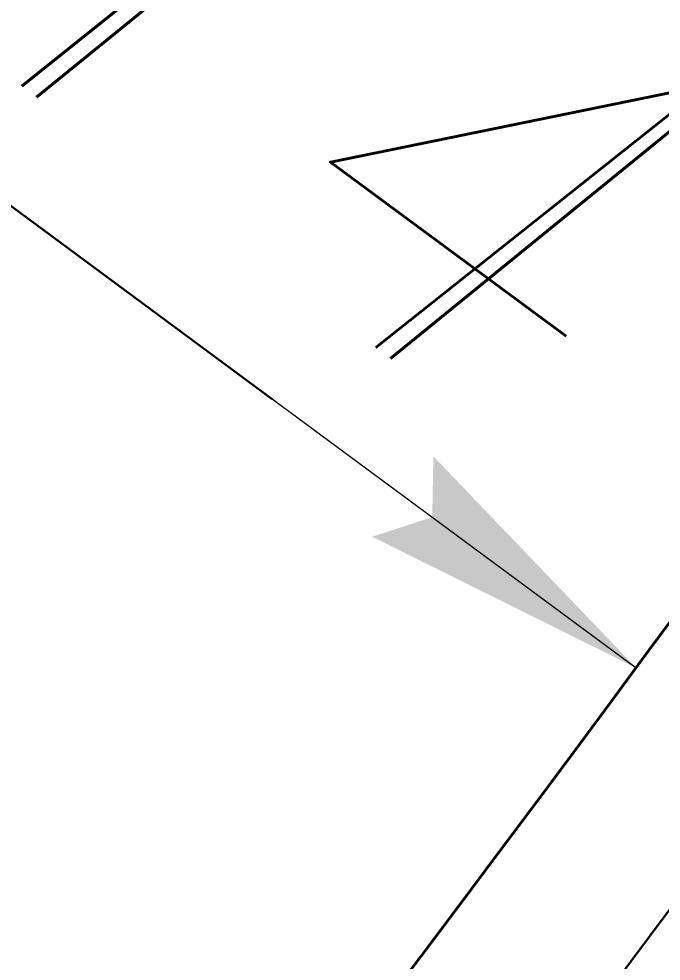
# Model space of a CAD drawing. Extents: x 2081963 to 2085386, y 738291 to 742228.
# Drawn here: x 2082830.25 to 2082837.76, y 741150.91 to 741161.93 of the extents above; entities that cross this region are included whole.
import ezdxf
from ezdxf.enums import TextEntityAlignment as Align

# ---------------------------------------------------------------- set-up
doc = ezdxf.new("R2010")
doc.units = 0
doc.header["$MEASUREMENT"] = 0
for name, color, linetype, lineweight in [('Pattern 5', 6, 'Continuous', 30), ('Prop Conc 2ft 6in Curb and Gutter', 1, 'Continuous', 30), ('Prop Dimension', 7, 'Continuous', 13), ('Prop EOT', 3, 'Continuous', 40), ('Prop Horizontal Alignment', 2, 'Continuous', 70), ('Prop Lane Lines', 9, 'Continuous', 13), ('Prop Terminator CELL', 7, 'Continuous', 0)]:
    doc.layers.add(name, color=color, linetype=linetype, lineweight=lineweight)
doc.layers.add('Prop Conc 4in Sidewalk', color=51, linetype='Continuous', lineweight=13, true_color=0xffff91)
doc.styles.add('Style-ITALICS', font='ITALICS.shx')

# ---------------------------------------------------------------- blocks, each defined once
blk = doc.blocks.new('Terminator_39')
at = {"layer": 'Prop Terminator CELL', "color": 1, "linetype": 'Continuous', "lineweight": 0}
blk.add_solid([(-9, 1.55), (0, 0), (-7.9, 0), (-9.05, -1.6)], dxfattribs=at)
blk = doc.blocks.new('Terminator_40')
at = {"layer": 'Prop Terminator CELL', "color": 1, "linetype": 'Continuous', "lineweight": 0}
blk.add_solid([(-9, 1.55), (0, 0), (-7.9, 0), (-9.05, -1.6)], dxfattribs=at)
blk = doc.blocks.new('*U86')
at = {"layer": 'Prop Dimension'}
blk.add_line((-7.295619, 1.996972), (3.965232, -6.321275), dxfattribs=at)
at = {"layer": 'Prop Terminator CELL', "color": 1, "linetype": 'Continuous', "lineweight": 0, "xscale": 0.375, "yscale": 0.375, "zscale": 0.375}
for name, p, rotation in [('Terminator_39', (-7.295619, 1.996972), 143.547189), ('Terminator_40', (3.965232, -6.321275), 323.547189)]:
    blk.add_blockref(name, p, dxfattribs=dict(at, rotation=rotation))
at = {"layer": 'Prop Dimension', "style": 'Style-ITALICS'}
blk.add_text("14'", height=5, rotation=323.547188, dxfattribs=at).set_placement((1.459038, 0.135906), align=Align.MIDDLE_CENTER)

msp = doc.modelspace()

# ---------------------------------------------------------------- linework, layer by layer
at = {"layer": 'Pattern 5'}
msp.add_line((2082791.62, 741188.201), (2082833.211, 741157.479), dxfattribs=at)
at = {"layer": 'Prop Conc 2ft 6in Curb and Gutter'}
for radius, start in [(452, 319.96348), (452.5, 319.96061)]:
    msp.add_arc((2082475.509, 741421.709), radius, start, 332.11546, dxfattribs=at)
at = {"layer": 'Prop Conc 4in Sidewalk', "color": 7, "linetype": 'Continuous'}
for radius, start in [(456.5, 315.01967), (461.5, 319.86228)]:
    msp.add_arc((2082475.509, 741421.709), radius, start, 332.11546, dxfattribs=at)
at = {"layer": 'Prop EOT'}
msp.add_arc((2082475.509, 741421.709), 450, 319.97503, 332.11546, dxfattribs=at)
at = {"layer": 'Prop Horizontal Alignment'}
msp.add_arc((2082475.509, 741421.709), 420, 312.21243, 337.41296, dxfattribs=at)
at = {"layer": 'Prop Lane Lines'}
for radius, start, end in [(416, 312.21243, 329.73441), (450, 319.97503, 332.11546), (424, 312.21243, 328.60119), (436, 312.21243, 328.60119)]:
    msp.add_arc((2082475.509, 741421.709), radius, start, end, dxfattribs=at)

# ---------------------------------------------------------------- block references
at = {"layer": 'Prop Terminator CELL', "color": 1, "linetype": 'Continuous', "lineweight": 0}
msp.add_blockref('*U86', (2082833.499, 741160.658), dxfattribs=at)

doc.saveas('drawing.dxf')
